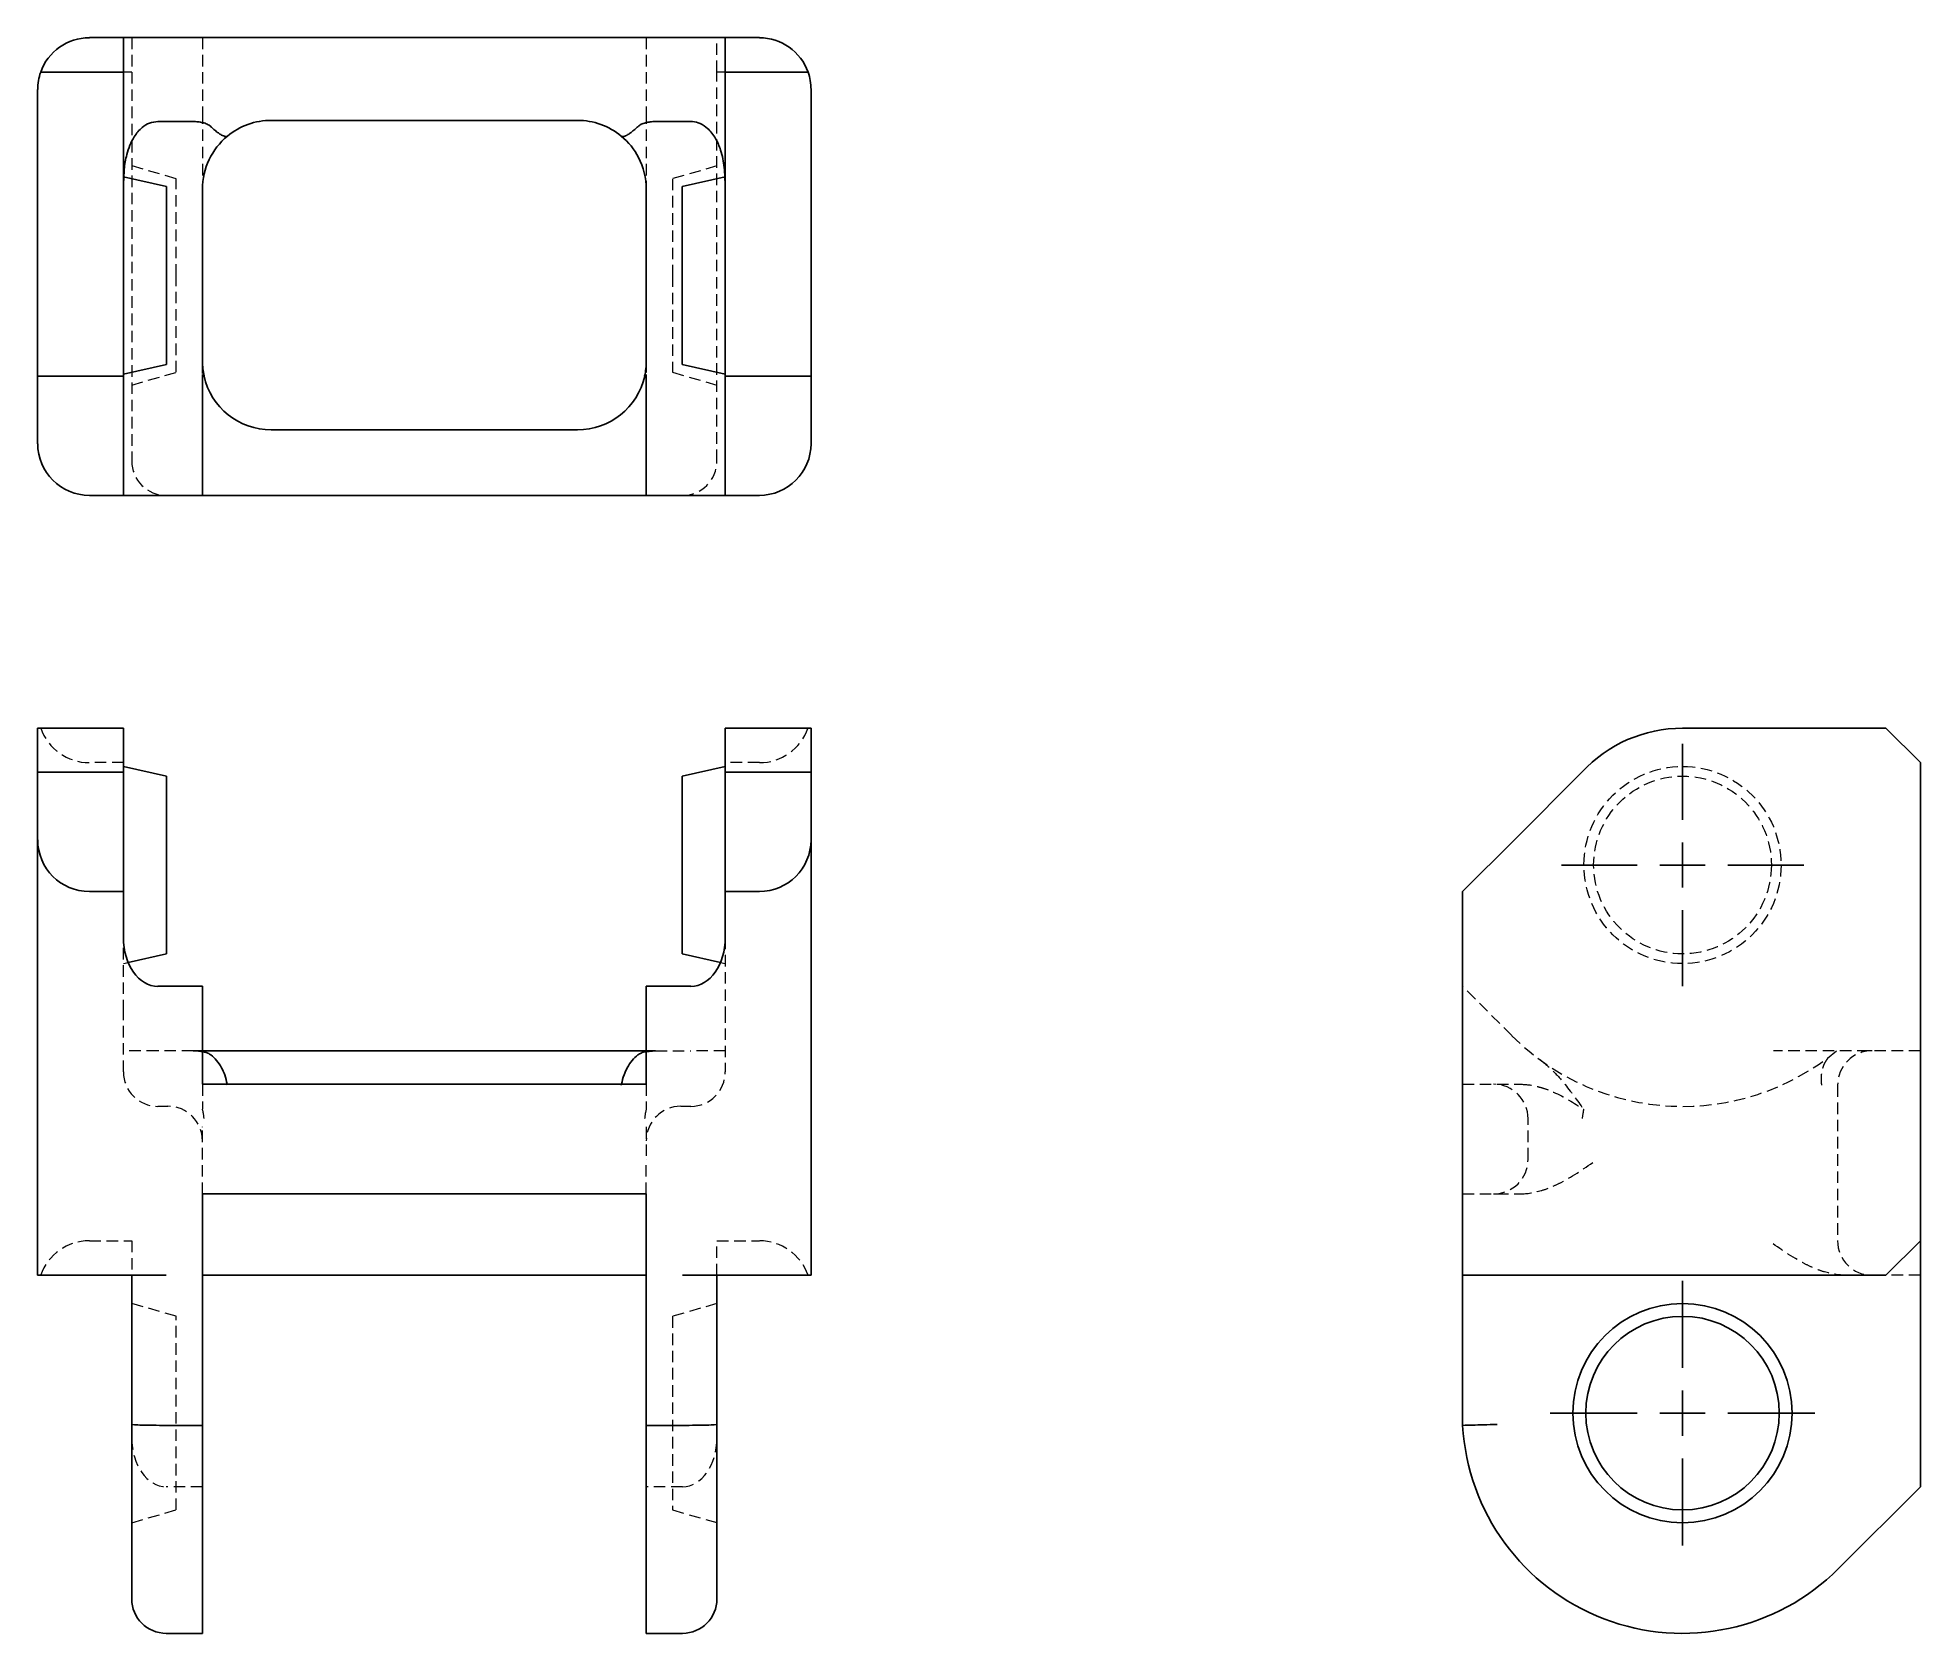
# Model space of a CAD drawing. Header units: millimetres. Extents: x 40 to 248, y 7 to 183.
import ezdxf

# ---------------------------------------------------------------- set-up
doc = ezdxf.new("R2010")
doc.units = ezdxf.units.MM
doc.linetypes.add('HIDDEN', pattern=[1.905, 1.27, -0.635])
doc.layers.add('10', color=7, linetype='Continuous')

# ---------------------------------------------------------------- blocks, each defined once
blk = doc.blocks.new('SW_CENTERMARKSYMBOL_0')
at = {"layer": '10', "color": 0}
for p, q in [((0, 5), (0, 14.61)), ((0, 0), (0, 2.5)), ((-5, 0), (-14.61, 0)), ((0, 0), (-2.5, 0)), ((0, 0), (0, -2.5)), ((0, 0), (2.5, 0)), ((5, 0), (14.61, 0)), ((0, -5), (0, -14.61))]:
    blk.add_line(p, q, dxfattribs=at)
blk = doc.blocks.new('SW_CENTERMARKSYMBOL_1')
at = {"layer": '10', "color": 0}
for p, q in [((0, 5), (0, 13.39)), ((0, 0), (0, 2.5)), ((-5, 0), (-13.39, 0)), ((0, 0), (-2.5, 0)), ((0, 0), (0, -2.5)), ((0, 0), (2.5, 0)), ((5, 0), (13.39, 0)), ((0, -5), (0, -13.39))]:
    blk.add_line(p, q, dxfattribs=at)

msp = doc.modelspace()

# ---------------------------------------------------------------- linework, layer by layer
at = {"color": 7, "linetype": 'Continuous', "lineweight": 25}
for p, q in [((49.76, 183.29), (45.99, 183.29)), ((49.76, 179.48), (49.76, 183.29)), ((49.76, 183.29), (116.24, 183.29)), ((120.01, 183.29), (116.24, 183.29)), ((116.24, 183.29), (116.24, 179.48)), ((40.6, 179.48), (49.76, 179.48)), ((49.76, 157.01), (49.76, 179.48)), ((116.24, 179.48), (125.4, 179.48)), ((116.24, 179.48), (116.24, 157.01)), ((40.27, 157.01), (40.27, 177.57)), ((125.73, 177.57), (125.73, 157.01)), ((57.46, 174.02), (53.56, 174.02)), ((66.09, 174.15), (99.91, 174.15)), ((108.54, 174.02), (112.44, 174.02)), ((54.52, 166.83), (49.76, 167.9)), ((54.52, 157.01), (54.52, 166.83)), ((58.48, 147.57), (58.48, 166.53)), ((107.52, 166.53), (107.52, 147.57)), ((116.24, 167.9), (111.48, 166.83)), ((111.48, 166.83), (111.48, 157.01)), ((40.27, 145.9), (40.27, 157.01)), ((49.76, 157.01), (49.76, 145.9)), ((54.52, 147.19), (54.52, 157.01)), ((111.48, 157.01), (111.48, 147.19)), ((116.24, 145.9), (116.24, 157.01)), ((125.73, 157.01), (125.73, 145.9)), ((49.76, 145.9), (40.27, 145.9)), ((40.27, 138.43), (40.27, 145.9)), ((49.76, 146.12), (54.52, 147.19)), ((49.76, 145.9), (49.76, 132.71)), ((111.48, 147.19), (116.24, 146.12)), ((125.73, 145.9), (116.24, 145.9)), ((116.24, 132.71), (116.24, 145.9)), ((125.73, 145.9), (125.73, 138.43)), ((58.48, 138.16), (58.48, 141.3)), ((99.91, 139.95), (66.09, 139.95)), ((107.52, 141.3), (107.52, 138.16)), ((58.48, 132.71), (58.48, 138.16)), ((107.52, 138.16), (107.52, 132.71)), ((49.76, 132.71), (45.99, 132.71)), ((49.76, 132.71), (53.56, 132.71)), ((58.48, 132.71), (53.56, 132.71)), ((107.52, 132.71), (58.48, 132.71)), ((112.44, 132.71), (107.52, 132.71)), ((112.44, 132.71), (116.24, 132.71)), ((120.01, 132.71), (116.24, 132.71)), ((40.27, 107), (49.76, 107)), ((40.27, 102.14), (40.27, 107)), ((49.76, 107), (49.76, 102.14)), ((116.24, 107), (125.73, 107)), ((116.24, 102.14), (116.24, 107)), ((125.73, 107), (125.73, 102.14)), ((242.57, 107), (222.01, 107)), ((244.48, 107), (242.57, 107)), ((248.29, 103.19), (244.48, 107)), ((40.27, 94.66), (40.27, 102.14)), ((49.76, 102.14), (40.27, 102.14)), ((54.52, 101.7), (49.76, 102.77)), ((49.76, 102.14), (49.76, 88.95)), ((116.24, 102.77), (111.48, 101.7)), ((125.73, 102.14), (116.24, 102.14)), ((116.24, 88.95), (116.24, 102.14)), ((125.73, 102.14), (125.73, 94.66)), ((210.9, 102.14), (203.43, 94.66)), ((248.29, 50.37), (248.29, 103.19)), ((54.52, 82.06), (54.52, 101.7)), ((111.48, 101.7), (111.48, 82.06)), ((40.27, 94.66), (40.27, 46.57)), ((125.73, 46.57), (125.73, 94.66)), ((203.43, 94.66), (197.71, 88.95)), ((49.76, 88.95), (45.99, 88.95)), ((49.76, 83.86), (49.76, 88.95)), ((116.24, 88.95), (116.24, 83.86)), ((120.01, 88.95), (116.24, 88.95)), ((197.71, 88.95), (197.71, 46.57)), ((50.29, 81.11), (54.52, 82.06)), ((111.48, 82.06), (115.71, 81.11)), ((58.48, 78.48), (53.56, 78.48)), ((58.48, 67.66), (58.48, 78.48)), ((107.52, 78.48), (107.52, 67.66)), ((112.44, 78.48), (107.52, 78.48)), ((66.09, 71.36), (58.48, 71.36)), ((99.91, 71.36), (66.09, 71.36)), ((107.52, 71.36), (99.91, 71.36)), ((107.52, 67.66), (58.48, 67.66)), ((58.48, 55.55), (107.52, 55.55)), ((58.48, 29.97), (58.48, 55.55)), ((107.52, 55.55), (107.52, 29.97)), ((244.48, 46.57), (248.29, 50.37)), ((248.29, 50.37), (248.29, 28.58)), ((40.27, 46.57), (45.99, 46.57)), ((45.99, 46.57), (54.48, 46.57)), ((50.67, 46.57), (50.67, 30.08)), ((58.48, 46.57), (66.09, 46.57)), ((66.09, 46.57), (99.91, 46.57)), ((99.91, 46.57), (107.52, 46.57)), ((111.52, 46.57), (120.01, 46.57)), ((115.33, 30.08), (115.33, 46.57)), ((120.01, 46.57), (125.73, 46.57)), ((197.71, 46.57), (203.43, 46.57)), ((197.71, 46.57), (197.71, 29.97)), ((203.43, 46.57), (242.57, 46.57)), ((242.57, 46.57), (244.48, 46.57)), ((50.67, 30.08), (50.67, 10.81)), ((54.48, 29.97), (58.48, 29.97)), ((58.48, 7), (58.48, 29.97)), ((107.52, 29.97), (111.52, 29.97)), ((107.52, 29.97), (107.52, 7)), ((115.33, 10.81), (115.33, 30.08)), ((248.29, 23.2), (248.29, 28.58)), ((239.22, 14.13), (248.29, 23.2)), ((54.48, 7), (58.48, 7)), ((107.52, 7), (111.52, 7))]:
    msp.add_line(p, q, dxfattribs=at)
at = {"color": 7, "linetype": 'HIDDEN', "lineweight": 18}
for p, q in [((50.67, 183.29), (50.67, 179.48)), ((58.48, 183.29), (58.48, 175.05)), ((107.52, 183.29), (107.52, 175.05)), ((115.33, 179.48), (115.33, 183.29)), ((50.67, 179.48), (49.76, 179.48)), ((50.67, 179.48), (50.67, 136.52)), ((116.24, 179.48), (115.33, 179.48)), ((115.33, 136.52), (115.33, 179.48)), ((55.58, 167.7), (50.67, 169.12)), ((115.33, 169.12), (110.42, 167.7)), ((49.8, 167.89), (49.76, 167.05)), ((55.58, 157.01), (55.58, 167.7)), ((110.42, 167.7), (110.42, 157.01)), ((116.24, 167.05), (116.2, 167.89)), ((55.58, 146.32), (55.58, 157.01)), ((110.42, 157.01), (110.42, 146.32)), ((50.67, 144.9), (55.58, 146.32)), ((110.42, 146.32), (115.33, 144.9)), ((49.76, 103.19), (45.99, 103.19)), ((120.01, 103.19), (116.24, 103.19)), ((49.76, 75.73), (49.76, 83.86)), ((116.24, 83.86), (116.24, 75.73)), ((49.76, 80.99), (50.29, 81.11)), ((115.71, 81.11), (116.24, 80.99)), ((203.16, 73.03), (197.71, 78.48)), ((49.76, 69.03), (49.76, 75.73)), ((116.24, 75.73), (116.24, 69.03)), ((57.46, 71.36), (53.56, 71.36)), ((58.48, 71.36), (57.46, 71.36)), ((107.52, 71.26), (108.54, 71.36)), ((108.54, 71.36), (107.52, 71.36)), ((108.54, 71.36), (112.44, 71.36)), ((248.29, 71.36), (232.05, 71.36)), ((206.3, 70.35), (206.37, 70.3)), ((61.24, 67.55), (61.21, 67.66)), ((104.76, 67.55), (104.79, 67.66)), ((197.71, 67.66), (204.05, 67.66)), ((239.15, 67.55), (239.15, 50.37)), ((53.56, 65.23), (54.67, 65.23)), ((111.33, 65.23), (112.44, 65.23)), ((58.48, 62.92), (58.48, 62.94)), ((58.48, 59.36), (58.48, 62.92)), ((107.52, 62.94), (107.52, 62.92)), ((107.52, 62.92), (107.52, 59.36)), ((204.95, 59.36), (204.95, 63.85)), ((197.71, 55.55), (204.05, 55.55)), ((45.99, 50.37), (50.67, 50.37)), ((50.67, 50.37), (50.67, 46.57)), ((115.33, 46.57), (115.33, 50.37)), ((115.33, 50.37), (120.01, 50.37)), ((248.29, 46.57), (244.48, 46.57)), ((55.58, 42.03), (50.67, 43.44)), ((55.58, 20.64), (55.58, 42.03)), ((115.33, 43.44), (110.42, 42.03)), ((110.42, 42.03), (110.42, 20.64)), ((58.48, 23.2), (54.48, 23.2)), ((111.52, 23.2), (107.52, 23.2)), ((50.67, 19.22), (55.58, 20.64)), ((110.42, 20.64), (115.33, 19.22))]:
    msp.add_line(p, q, dxfattribs=at)
for radius in [10.89, 9.82]:
    msp.add_circle((222.01, 91.88), radius, dxfattribs=at)
at = {"color": 7, "linetype": 'Continuous', "lineweight": 25}
for radius in [12.11, 10.69]:
    msp.add_circle((222.01, 31.33), radius, dxfattribs=at)
for centre, radius, start, end in [((45.99, 177.57), 5.71, 90, 160.5288), ((120.01, 177.57), 5.71, 19.4712, 90), ((45.99, 177.57), 5.71, 160.5288, 180), ((120.01, 177.57), 5.71, 0, 19.4712), ((66.09, 166.53), 7.62, 90, 129.5471), ((99.91, 166.53), 7.62, 50.4529, 90), ((66.09, 147.57), 7.62, 192.6179, 270), ((99.91, 147.57), 7.62, 270, 347.3821), ((45.99, 138.43), 5.71, 180, 270), ((120.01, 138.43), 5.71, 270, 0), ((222.01, 91.88), 15.12, 90, 137.2757), ((45.99, 94.66), 5.71, 180, 270), ((120.01, 94.66), 5.71, 270, 0), ((222.01, 31.33), 24.33, 183.2059, 315), ((54.48, 10.81), 3.81, 180, 270), ((111.52, 10.81), 3.81, 270, 0)]:
    msp.add_arc(centre, radius, start, end, dxfattribs=at)
at = {"color": 7, "linetype": 'HIDDEN', "lineweight": 18}
for centre, radius, start, end in [((54.48, 136.52), 3.81, 180, 270), ((111.52, 136.52), 3.81, 270, 0), ((45.99, 108.9), 5.71, 199.4712, 270), ((120.01, 108.9), 5.71, 270, 340.5288), ((222.01, 91.88), 26.66, 225, 309.6461), ((242.95, 67.55), 3.81, 90, 180), ((53.56, 69.03), 3.81, 180, 270), ((112.44, 69.03), 3.81, 270, 0), ((201.14, 63.85), 3.81, 0, 90), ((54.67, 61.42), 3.81, 0, 90), ((111.33, 61.42), 3.81, 90, 180), ((201.14, 59.36), 3.81, 270, 0), ((45.99, 44.66), 5.71, 90, 160.5288), ((120.01, 44.66), 5.71, 19.4712, 90), ((242.95, 50.37), 3.81, 180, 270)]:
    msp.add_arc(centre, radius, start, end, dxfattribs=at)
at = {"color": 7, "linetype": 'Continuous', "lineweight": 25}
for centre, start_param, end_param in [((53.56, 83.86), 4.712389, 6.283185), ((112.44, 83.86), 0, 1.570796)]:
    msp.add_ellipse(centre, major_axis=(0, -5.39), ratio=0.707107, start_param=start_param, end_param=end_param, dxfattribs=at)
at = {"color": 7, "linetype": 'HIDDEN', "lineweight": 18}
for centre, start_param, end_param in [((54.48, 28.58), 4.712389, 6.283185), ((111.52, 28.58), 0, 1.570796)]:
    msp.add_ellipse(centre, major_axis=(0, -5.39), ratio=0.707107, start_param=start_param, end_param=end_param, dxfattribs=at)
for points, knots in [([(58.48, 175.05), (58.48, 174.24), (58.48, 173.46), (58.48, 172.32), (58.48, 171.94), (58.48, 171.21), (58.48, 170.86), (58.48, 169.11), (58.48, 167.82), (58.48, 166.53)], [0, 0, 0, 0, 0.25, 0.25, 0.375, 0.375, 0.5, 0.5, 1, 1, 1, 1]), ([(107.52, 175.05), (107.52, 174.24), (107.52, 173.46), (107.52, 172.32), (107.52, 171.94), (107.52, 171.21), (107.52, 170.86), (107.52, 169.11), (107.52, 167.82), (107.52, 166.53)], [0, 0, 0, 0, 0.25, 0.25, 0.375, 0.375, 0.5, 0.5, 1, 1, 1, 1]), ([(58.48, 146.19), (58.48, 146.4), (58.48, 146.85), (58.48, 147.3), (58.48, 147.56), (58.48, 147.57)], [0, 0, 0, 0, 0.43903, 0.97953, 1, 1, 1, 1]), ([(107.52, 147.57), (107.52, 147.56), (107.52, 147.3), (107.52, 146.85), (107.52, 146.39), (107.52, 146.19)], [0, 0, 0, 0, 0.020412, 0.559378, 1, 1, 1, 1]), ([(53.56, 71.36), (53.38, 71.36), (53.2, 71.36), (52.84, 71.36), (52.67, 71.36), (52.33, 71.36), (52.18, 71.36), (51.88, 71.36), (51.74, 71.36), (51.34, 71.36), (51.12, 71.36), (50.73, 71.36), (50.57, 71.36), (50.3, 71.36), (50.2, 71.36), (50.02, 71.36), (49.95, 71.36), (49.8, 71.36), (49.76, 71.36), (49.76, 71.36)], [0, 0, 0, 0, 0.0625, 0.0625, 0.125, 0.125, 0.1875, 0.1875, 0.25, 0.25, 0.375, 0.375, 0.5, 0.5, 0.625, 0.625, 0.75, 0.75, 1, 1, 1, 1]), ([(57.46, 71.36), (57.6, 71.35), (57.89, 71.35), (58.23, 71.32), (58.42, 71.27), (58.48, 71.26)], [0, 0, 0, 0, 0.409487, 0.824316, 1, 1, 1, 1]), ([(116.24, 71.36), (116.24, 71.36), (116.21, 71.36), (116.05, 71.36), (115.98, 71.36), (115.81, 71.36), (115.7, 71.36), (115.43, 71.36), (115.27, 71.36), (114.88, 71.36), (114.66, 71.36), (114.27, 71.36), (114.12, 71.36), (113.83, 71.36), (113.67, 71.36), (113.33, 71.36), (113.16, 71.36), (112.81, 71.36), (112.62, 71.36), (112.44, 71.36)], [0, 0, 0, 0, 0.25, 0.25, 0.375, 0.375, 0.5, 0.5, 0.625, 0.625, 0.75, 0.75, 0.8125, 0.8125, 0.875, 0.875, 0.9375, 0.9375, 1, 1, 1, 1]), ([(237.4, 67.55), (237.39, 67.61), (237.38, 67.74), (237.36, 67.93), (237.35, 68.11), (237.35, 68.28), (237.36, 68.45), (237.37, 68.61), (237.38, 68.76), (237.4, 68.9), (237.42, 69.03), (237.45, 69.16), (237.47, 69.28), (237.5, 69.39), (237.55, 69.55), (237.63, 69.78), (237.75, 70.04), (237.9, 70.29), (238.06, 70.52), (238.25, 70.73), (238.38, 70.84), (238.45, 70.9)], [0, 0, 0, 0, 0.048167, 0.094719, 0.139658, 0.182987, 0.224705, 0.264815, 0.303317, 0.340211, 0.375496, 0.409172, 0.441241, 0.4717, 0.500552, 0.58319, 0.666038, 0.749118, 0.832453, 0.91607, 1, 1, 1, 1]), ([(206.3, 70.35), (206.79, 69.99), (207.24, 69.59), (208.1, 68.73), (208.5, 68.28), (209.66, 66.87), (210.36, 65.88), (211.07, 64.89)], [0, 0, 0, 0, 0.25, 0.25, 0.5, 0.5, 1, 1, 1, 1]), ([(58.48, 67.66), (58.48, 67.66), (58.48, 67.57), (58.48, 67.34), (58.48, 67.25), (58.48, 67.04), (58.48, 66.92), (58.48, 66.28), (58.48, 65.61), (58.48, 64.9)], [0, 0, 0, 0, 0.25, 0.25, 0.375, 0.375, 0.5, 0.5, 1, 1, 1, 1]), ([(107.52, 67.66), (107.52, 67.66), (107.52, 67.57), (107.52, 67.34), (107.52, 67.25), (107.52, 67.04), (107.52, 66.92), (107.52, 66.28), (107.52, 65.61), (107.52, 64.9)], [0, 0, 0, 0, 0.25, 0.25, 0.375, 0.375, 0.5, 0.5, 1, 1, 1, 1]), ([(204.05, 67.66), (204.7, 67.66), (205.33, 67.57), (206.26, 67.34), (206.57, 67.25), (207.18, 67.04), (207.47, 66.92), (208.93, 66.28), (210.01, 65.61), (211.07, 64.9)], [0, 0, 0, 0, 0.25, 0.25, 0.375, 0.375, 0.5, 0.5, 1, 1, 1, 1]), ([(58.48, 55.55), (58.48, 55.55), (58.48, 55.69), (58.48, 56.03), (58.48, 56.16), (58.48, 56.47), (58.48, 56.64), (58.48, 57.53), (58.48, 58.45), (58.48, 59.36)], [0, 0, 0, 0, 0.25, 0.25, 0.375, 0.375, 0.5, 0.5, 1, 1, 1, 1]), ([(107.52, 55.55), (107.52, 55.55), (107.52, 55.69), (107.52, 56.03), (107.52, 56.16), (107.52, 56.47), (107.52, 56.64), (107.52, 57.53), (107.52, 58.45), (107.52, 59.36)], [0, 0, 0, 0, 0.25, 0.25, 0.375, 0.375, 0.5, 0.5, 1, 1, 1, 1]), ([(204.05, 55.55), (204.85, 55.55), (205.63, 55.69), (206.78, 56.03), (207.15, 56.16), (207.88, 56.47), (208.24, 56.64), (209.99, 57.53), (211.27, 58.45), (212.57, 59.36)], [0, 0, 0, 0, 0.25, 0.25, 0.375, 0.375, 0.5, 0.5, 1, 1, 1, 1]), ([(240.05, 46.57), (239.24, 46.57), (238.46, 46.7), (237.32, 47.04), (236.94, 47.18), (236.21, 47.48), (235.86, 47.65), (234.11, 48.55), (232.82, 49.46), (231.53, 50.37)], [0, 0, 0, 0, 0.25, 0.25, 0.375, 0.375, 0.5, 0.5, 1, 1, 1, 1])]:
    msp.add_open_spline(points, degree=3, knots=knots, dxfattribs=at)
at = {"color": 7, "linetype": 'Continuous', "lineweight": 25}
for points, knots in [([(53.56, 174.02), (53.25, 173.98), (52.62, 173.91), (51.88, 173.44), (51.34, 172.9), (50.86, 172.24), (50.44, 171.4), (50.05, 170.19), (49.83, 169.01), (49.81, 168.17), (49.8, 167.89)], [0, 0, 0, 0, 0.11952, 0.238401, 0.323471, 0.410922, 0.544519, 0.681638, 0.892517, 1, 1, 1, 1]), ([(57.46, 174.02), (57.64, 174.02), (57.82, 174.01), (58.18, 173.97), (58.35, 173.94), (58.69, 173.86), (58.85, 173.8), (59.16, 173.65), (59.3, 173.56), (59.42, 173.45)], [0, 0, 0, 0, 0.25, 0.25, 0.5, 0.5, 0.75, 0.75, 1, 1, 1, 1]), ([(61.24, 172.4), (61.24, 172.4), (61.24, 172.4), (61.22, 172.39), (61.2, 172.38), (61.17, 172.36), (61.12, 172.35), (61.06, 172.35), (60.96, 172.37), (60.81, 172.41), (60.61, 172.51), (60.42, 172.63), (60.24, 172.75), (60.05, 172.89), (59.85, 173.06), (59.64, 173.24), (59.49, 173.38), (59.42, 173.45)], [0, 0, 0, 0, 0.005913, 0.023224, 0.05188, 0.091781, 0.142799, 0.197862, 0.250057, 0.378547, 0.500242, 0.582414, 0.664872, 0.747751, 0.831161, 0.915207, 1, 1, 1, 1]), ([(104.76, 172.4), (104.77, 172.39), (104.79, 172.38), (104.83, 172.36), (104.88, 172.35), (104.93, 172.35), (104.98, 172.36), (105.03, 172.37), (105.08, 172.38), (105.14, 172.4), (105.2, 172.42), (105.25, 172.45), (105.31, 172.47), (105.36, 172.5), (105.45, 172.55), (105.58, 172.63), (105.76, 172.75), (105.95, 172.9), (106.15, 173.06), (106.36, 173.25), (106.51, 173.38), (106.58, 173.45)], [0, 0, 0, 0, 0.048167, 0.094719, 0.139658, 0.182987, 0.224705, 0.264815, 0.303317, 0.340211, 0.375496, 0.409172, 0.441241, 0.4717, 0.500552, 0.58319, 0.666038, 0.749118, 0.832453, 0.91607, 1, 1, 1, 1]), ([(106.58, 173.45), (106.61, 173.48), (106.66, 173.52), (106.76, 173.59), (106.86, 173.66), (107, 173.73), (107.19, 173.81), (107.52, 173.92), (107.87, 173.98), (108.24, 174.01), (108.43, 174.02), (108.54, 174.02)], [0, 0, 0, 0, 0.056421, 0.114518, 0.174581, 0.236895, 0.353313, 0.480921, 0.730406, 0.858911, 1, 1, 1, 1]), ([(116.2, 167.89), (116.19, 168.24), (116.16, 168.92), (115.99, 169.92), (115.71, 171), (115.31, 171.96), (114.79, 172.74), (114.24, 173.34), (113.53, 173.82), (112.85, 174.01), (112.5, 174.02), (112.44, 174.02)], [0, 0, 0, 0, 0.134896, 0.258615, 0.382248, 0.560817, 0.649873, 0.741022, 0.866286, 0.974559, 1, 1, 1, 1]), ([(104.76, 172.4), (105.55, 171.75), (106.94, 170.03), (107.52, 167.79), (107.52, 166.53)], [1.9662381, 1.9662381, 1.9662381, 1.9662381, 2.1006905, 2.2570585, 2.2570585, 2.2570585, 2.2570585]), ([(58.48, 141.3), (58.48, 141.79), (58.48, 142.24), (58.48, 143.1), (58.48, 143.5), (58.48, 144.66), (58.48, 145.37), (58.48, 146.08)], [0, 0, 0, 0, 0.25, 0.25, 0.5, 0.5, 1, 1, 1, 1]), ([(107.52, 141.3), (107.52, 141.79), (107.52, 142.24), (107.52, 143.1), (107.52, 143.5), (107.52, 144.66), (107.52, 145.36), (107.52, 146.07)], [0, 0, 0, 0, 0.25, 0.25, 0.5, 0.5, 1, 1, 1, 1]), ([(58.48, 71.26), (58.55, 71.25), (58.77, 71.21), (59.03, 71.11), (59.27, 71), (59.37, 70.93), (59.42, 70.9)], [0, 0, 0, 0, 0.215057, 0.603226, 0.79983, 1, 1, 1, 1]), ([(61.21, 67.66), (61.14, 68.01), (60.99, 68.65), (60.58, 69.54), (60.07, 70.34), (59.63, 70.71), (59.42, 70.9)], [0, 0, 0, 0, 0.263079, 0.485851, 0.741781, 1, 1, 1, 1]), ([(104.79, 67.66), (104.86, 68.01), (105.01, 68.65), (105.42, 69.54), (105.93, 70.34), (106.37, 70.71), (106.58, 70.9)], [0, 0, 0, 0, 0.263047, 0.485851, 0.741757, 1, 1, 1, 1]), ([(106.58, 70.9), (106.71, 70.97), (106.95, 71.12), (107.29, 71.24), (107.5, 71.26), (107.52, 71.26)], [0, 0, 0, 0, 0.45379, 0.92213, 1, 1, 1, 1]), ([(54.48, 29.97), (53.98, 29.97), (53.49, 29.98), (52.57, 29.99), (52.16, 29.99), (51.45, 30.01), (51.17, 30.03), (50.78, 30.05), (50.67, 30.07), (50.67, 30.08), (50.67, 30.08), (50.67, 30.08)], [0, 0, 0, 0, 0.0390501, 0.0390501, 0.078108, 0.078108, 0.1171818, 0.1171818, 0.1567622, 0.1567622, 0.1576073, 0.1576073, 0.1576073, 0.1576073]), ([(111.52, 29.97), (112.02, 29.97), (112.51, 29.98), (113.43, 29.99), (113.84, 29.99), (114.55, 30.01), (114.83, 30.03), (115.22, 30.05), (115.33, 30.07), (115.33, 30.08), (115.33, 30.08), (115.33, 30.08)], [-0.1567652, -0.1567652, -0.1567652, -0.1567652, -0.1177143, -0.1177143, -0.0786557, -0.0786557, -0.0395811, -0.0395811, 0, 0, 0.0008451, 0.0008451, 0.0008451, 0.0008451]), ([(197.71, 29.97), (197.71, 29.97), (197.81, 29.98), (198.19, 29.99), (198.46, 29.99), (199.16, 30.01), (199.57, 30.03), (200.49, 30.05), (200.99, 30.07), (201.5, 30.08), (201.51, 30.08), (201.52, 30.08)], [-0.1567652, -0.1567652, -0.1567652, -0.1567652, -0.1177143, -0.1177143, -0.0786557, -0.0786557, -0.0395811, -0.0395811, 0, 0, 0.0008451, 0.0008451, 0.0008451, 0.0008451])]:
    msp.add_open_spline(points, degree=3, knots=knots, dxfattribs=at)
for points in [[(58.48, 166.53), (58.48, 168.87), (59.52, 170.99), (61.24, 172.4)], [(58.66, 145.91), (58.54, 146.44), (58.48, 147), (58.48, 147.57)], [(58.66, 145.91), (58.64, 145.97), (58.58, 146.03), (58.48, 146.07)], [(107.52, 147.57), (107.52, 147), (107.46, 146.44), (107.34, 145.91)], [(107.52, 146.07), (107.42, 146.03), (107.36, 145.97), (107.34, 145.91)]]:
    msp.add_open_spline(points, degree=3, dxfattribs=at)
at = {"color": 7, "linetype": 'HIDDEN', "lineweight": 18}
for points in [[(58.66, 63.86), (58.64, 64.21), (58.58, 64.56), (58.48, 64.9)], [(107.52, 64.9), (107.42, 64.56), (107.36, 64.21), (107.34, 63.86)], [(211.07, 64.9), (211.03, 64.56), (210.97, 64.21), (210.91, 63.86)]]:
    msp.add_open_spline(points, degree=3, dxfattribs=at)

# ---------------------------------------------------------------- block references
at = {"layer": '10'}
for name, p in [('SW_CENTERMARKSYMBOL_1', (222.01, 91.88)), ('SW_CENTERMARKSYMBOL_0', (222.01, 31.33))]:
    msp.add_blockref(name, p, dxfattribs=at)

doc.saveas('drawing.dxf')
